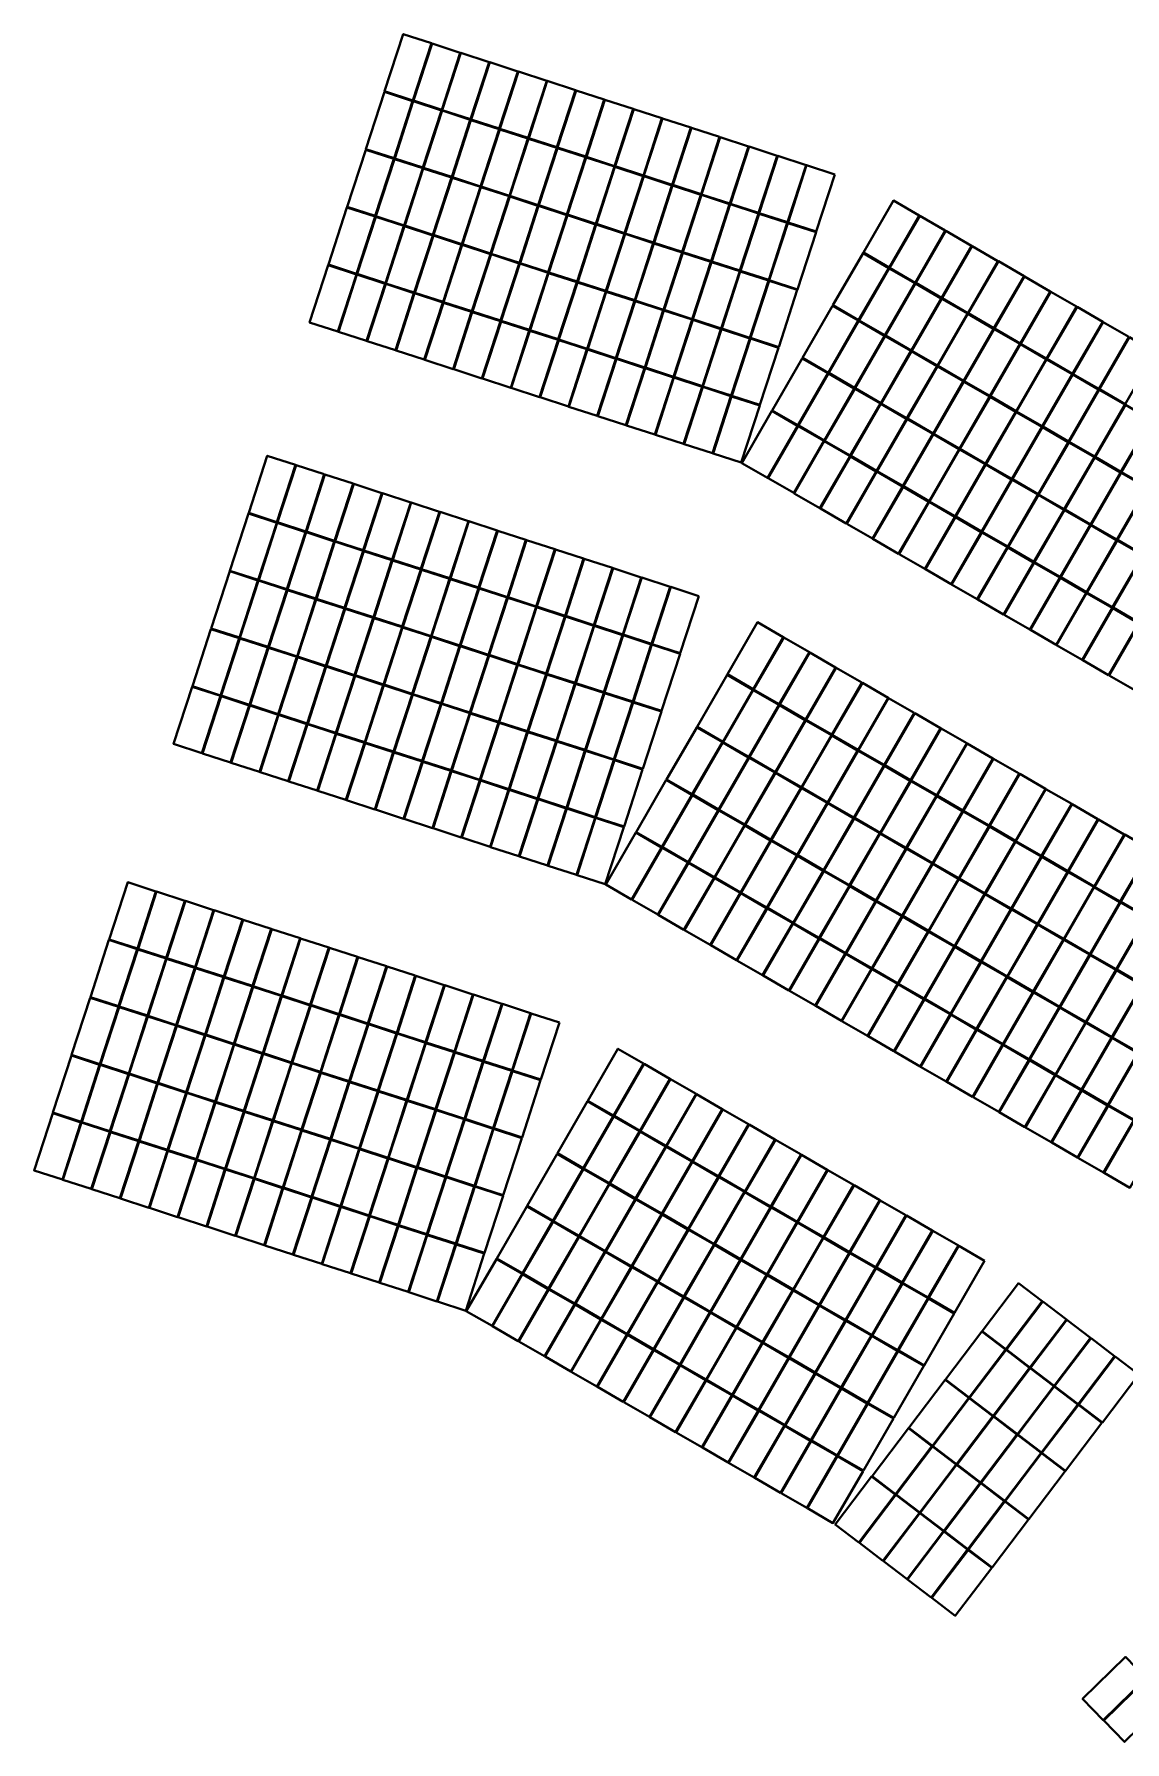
# Model space of a CAD drawing. Header units: millimetres. Extents: x 401 to 240919, y 345 to 287233.
# Drawn here: x 142280 to 184002, y 21149 to 86447 of the extents above; entities that cross this region are included whole.
import ezdxf

# ---------------------------------------------------------------- set-up
doc = ezdxf.new("R2010")
doc.units = ezdxf.units.MM
doc.layers.add('SOL-PV MODULES', color=5, linetype='Continuous', lineweight=40)

msp = doc.modelspace()

# ---------------------------------------------------------------- linework, layer by layer
at = {"layer": 'SOL-PV MODULES'}
for points in [[(157476, 86097), (156398, 86447), (155688, 84262), (156766, 83912)], [(158579, 85739), (157500, 86089), (156790, 83904), (157869, 83553)], [(159681, 85380), (158603, 85731), (157893, 83546), (158971, 83195)], [(160783, 85022), (159705, 85373), (158995, 83188), (160073, 82837)], [(161886, 84664), (160807, 85015), (160097, 82829), (161176, 82479)], [(156759, 83888), (155680, 84238), (154970, 82053), (156049, 81703)], [(162988, 84306), (161909, 84656), (161199, 82471), (162278, 82121)], [(164090, 83948), (163012, 84298), (162302, 82113), (163380, 81763)], [(157861, 83530), (156783, 83880), (156073, 81695), (157151, 81345)], [(165192, 83590), (164114, 83940), (163404, 81755), (164482, 81405)], [(166295, 83231), (165216, 83582), (164506, 81397), (165585, 81046)], [(158963, 83171), (157885, 83522), (157175, 81337), (158253, 80986)], [(160066, 82813), (158987, 83164), (158277, 80979), (159356, 80628)], [(167397, 82873), (166318, 83224), (165608, 81039), (166687, 80688)], [(161168, 82455), (160089, 82806), (159379, 80621), (160458, 80270)], [(162270, 82097), (161192, 82447), (160482, 80262), (161560, 79912)], [(168499, 82515), (167421, 82866), (166711, 80680), (167789, 80330)], [(169601, 82157), (168523, 82507), (167813, 80322), (168891, 79972)], [(156041, 81679), (154963, 82029), (154253, 79844), (155331, 79494)], [(157143, 81321), (156065, 81671), (155355, 79486), (156433, 79136)], [(163372, 81739), (162294, 82089), (161584, 79904), (162662, 79554)], [(164475, 81381), (163396, 81731), (162686, 79546), (163765, 79196)], [(170704, 81799), (169625, 82149), (168915, 79964), (169994, 79614)], [(171806, 81441), (170728, 81791), (170018, 79606), (171096, 79256)], [(158246, 80963), (157167, 81313), (156457, 79128), (157536, 78778)], [(165577, 81023), (164498, 81373), (163788, 79188), (164867, 78837)], [(166679, 80664), (165601, 81015), (164891, 78830), (165969, 78479)], [(172908, 81083), (171830, 81433), (171120, 79248), (172198, 78897)], [(159348, 80604), (158269, 80955), (157559, 78770), (158638, 78419)], [(160450, 80246), (159372, 80597), (158662, 78412), (159740, 78061)], [(167781, 80306), (166703, 80657), (165993, 78472), (167072, 78121)], [(155323, 79470), (154245, 79820), (153535, 77635), (154613, 77285)], [(161552, 79888), (160474, 80239), (159764, 78053), (160842, 77703)], [(162655, 79530), (161576, 79880), (160866, 77695), (161945, 77345)], [(168884, 79948), (167805, 80299), (167095, 78113), (168174, 77763)], [(169986, 79590), (168908, 79940), (168198, 77755), (169276, 77405)], [(176131, 79513), (175149, 80081), (173999, 78092), (174981, 77524)], [(156426, 79112), (155347, 79462), (154637, 77277), (155716, 76927)], [(157528, 78754), (156449, 79104), (155739, 76919), (156818, 76569)], [(163757, 79172), (162678, 79522), (161968, 77337), (163047, 76987)], [(164859, 78814), (163781, 79164), (163071, 76979), (164149, 76629)], [(171088, 79232), (170010, 79582), (169300, 77397), (170378, 77047)], [(172191, 78874), (171112, 79224), (170402, 77039), (171481, 76689)], [(177134, 78933), (176153, 79501), (175003, 77512), (175984, 76944)], [(158630, 78396), (157552, 78746), (156842, 76561), (157920, 76210)], [(159732, 78037), (158654, 78388), (157944, 76203), (159022, 75852)], [(165962, 78456), (164883, 78806), (164173, 76621), (165252, 76270)], [(167064, 78097), (165985, 78448), (165275, 76263), (166354, 75912)], [(178138, 78353), (177156, 78921), (176006, 76932), (176988, 76364)], [(160835, 77679), (159756, 78030), (159046, 75845), (160125, 75494)], [(168166, 77739), (167088, 78090), (166378, 75905), (167456, 75554)], [(169268, 77381), (168190, 77732), (167480, 75546), (168558, 75196)], [(174969, 77503), (173987, 78070), (172837, 76081), (173818, 75514)], [(179141, 77773), (178159, 78341), (177009, 76352), (177991, 75784)], [(180145, 77193), (179163, 77761), (178013, 75772), (178994, 75204)], [(154606, 77261), (153527, 77612), (152817, 75426), (153896, 75076)], [(155708, 76903), (154629, 77253), (153919, 75068), (154998, 74718)], [(161937, 77321), (160858, 77672), (160148, 75486), (161227, 75136)], [(163039, 76963), (161961, 77313), (161251, 75128), (162329, 74778)], [(170371, 77023), (169292, 77373), (168582, 75188), (169661, 74838)], [(175972, 76923), (174990, 77490), (173840, 75501), (174822, 74934)], [(181148, 76613), (180166, 77180), (179016, 75191), (179998, 74624)], [(156810, 76545), (155732, 76895), (155022, 74710), (156100, 74360)], [(157912, 76187), (156834, 76537), (156124, 74352), (157202, 74002)], [(164142, 76605), (163063, 76955), (162353, 74770), (163432, 74420)], [(165244, 76247), (164165, 76597), (163455, 74412), (164534, 74062)], [(171473, 76665), (170394, 77015), (169684, 74830), (170763, 74480)], [(176975, 76343), (175994, 76910), (174843, 74921), (175825, 74353)], [(182151, 76033), (181170, 76600), (180019, 74611), (181001, 74044)], [(159015, 75829), (157936, 76179), (157226, 73994), (158305, 73643)], [(160117, 75470), (159038, 75821), (158329, 73636), (159407, 73285)], [(166346, 75889), (165268, 76239), (164558, 74054), (165636, 73703)], [(167448, 75530), (166370, 75881), (165660, 73696), (166738, 73345)], [(173806, 75492), (172824, 76060), (171674, 74071), (172656, 73503)], [(177979, 75762), (176997, 76330), (175847, 74341), (176829, 73773)], [(178982, 75182), (178000, 75750), (176850, 73761), (177832, 73193)], [(183155, 75452), (182173, 76020), (181023, 74031), (182005, 73463)], [(161219, 75112), (160141, 75463), (159431, 73278), (160509, 72927)], [(162322, 74754), (161243, 75105), (160533, 72919), (161612, 72569)], [(168551, 75172), (167472, 75523), (166762, 73338), (167841, 72987)], [(169653, 74814), (168574, 75164), (167864, 72979), (168943, 72629)], [(174809, 74912), (173828, 75480), (172678, 73491), (173659, 72923)], [(179985, 74602), (179004, 75170), (177854, 73181), (178835, 72613)], [(184158, 74872), (183176, 75440), (182026, 73451), (183008, 72883)], [(163424, 74396), (162345, 74746), (161635, 72561), (162714, 72211)], [(170755, 74456), (169677, 74806), (168967, 72621), (170045, 72271)], [(175813, 74332), (174831, 74899), (173681, 72910), (174663, 72343)], [(180989, 74022), (180007, 74590), (178857, 72601), (179839, 72033)], [(185161, 74292), (184180, 74860), (183030, 72871), (184011, 72303)], [(164526, 74038), (163448, 74388), (162738, 72203), (163816, 71853)], [(165628, 73680), (164550, 74030), (163840, 71845), (164918, 71495)], [(172643, 73481), (171662, 74049), (170512, 72060), (171493, 71492)], [(176816, 73752), (175834, 74319), (174684, 72330), (175666, 71763)], [(181992, 73442), (181010, 74009), (179860, 72020), (180842, 71453)], [(166731, 73321), (165652, 73672), (164942, 71487), (166021, 71136)], [(167833, 72963), (166754, 73314), (166044, 71129), (167123, 70778)], [(173647, 72901), (172665, 73469), (171515, 71480), (172497, 70912)], [(177819, 73172), (176838, 73739), (175688, 71750), (176669, 71183)], [(178823, 72591), (177841, 73159), (176691, 71170), (177673, 70602)], [(182995, 72862), (182014, 73429), (180864, 71440), (181845, 70873)], [(168935, 72605), (167857, 72956), (167147, 70771), (168225, 70420)], [(170037, 72247), (168959, 72597), (168249, 70412), (169327, 70062)], [(174650, 72321), (173668, 72889), (172518, 70900), (173500, 70332)], [(179826, 72011), (178844, 72579), (177694, 70590), (178676, 70022)], [(183999, 72282), (183017, 72849), (181867, 70860), (182849, 70293)], [(171481, 71471), (170499, 72038), (169349, 70049), (170331, 69482)], [(175653, 71741), (174672, 72309), (173522, 70320), (174503, 69752)], [(180829, 71431), (179848, 71999), (178698, 70010), (179679, 69442)], [(185002, 71701), (184020, 72269), (182870, 70280), (183852, 69712)], [(172484, 70891), (171503, 71458), (170352, 69469), (171334, 68902)], [(176657, 71161), (175675, 71729), (174525, 69740), (175507, 69172)], [(181833, 70851), (180851, 71419), (179701, 69430), (180683, 68862)], [(186005, 71121), (185024, 71689), (183874, 69700), (184855, 69132)], [(173488, 70311), (172506, 70878), (171356, 68889), (172338, 68322)], [(177660, 70581), (176678, 71148), (175528, 69159), (176510, 68592)], [(178664, 70001), (177682, 70568), (176532, 68579), (177514, 68012)], [(182836, 70271), (181854, 70839), (180704, 68850), (181686, 68282)], [(152276, 69975), (151197, 70326), (150487, 68141), (151566, 67790)], [(153378, 69617), (152299, 69968), (151589, 67782), (152668, 67432)], [(174491, 69730), (173509, 70298), (172359, 68309), (173341, 67741)], [(179667, 69421), (178685, 69988), (177535, 67999), (178517, 67432)], [(183840, 69691), (182858, 70258), (181708, 68269), (182689, 67702)], [(154480, 69259), (153402, 69609), (152692, 67424), (153770, 67074)], [(155582, 68901), (154504, 69251), (153794, 67066), (154872, 66716)], [(175494, 69150), (174513, 69718), (173363, 67729), (174344, 67161)], [(180670, 68840), (179689, 69408), (178539, 67419), (179520, 66851)], [(184843, 69111), (183861, 69678), (182711, 67689), (183693, 67122)], [(156685, 68543), (155606, 68893), (154896, 66708), (155975, 66358)], [(176498, 68570), (175516, 69138), (174366, 67149), (175348, 66581)], [(181674, 68260), (180692, 68828), (179542, 66839), (180524, 66271)], [(185846, 68530), (184865, 69098), (183714, 67109), (184696, 66541)], [(151558, 67766), (150479, 68117), (149769, 65932), (150848, 65581)], [(157787, 68185), (156708, 68535), (155998, 66350), (157077, 65999)], [(158889, 67826), (157811, 68177), (157101, 65992), (158179, 65641)], [(177501, 67990), (176519, 68558), (175369, 66569), (176351, 66001)], [(178504, 67410), (177523, 67977), (176373, 65988), (177354, 65421)], [(182677, 67680), (181695, 68248), (180545, 66259), (181527, 65691)], [(152660, 67408), (151582, 67759), (150872, 65574), (151950, 65223)], [(153762, 67050), (152684, 67401), (151974, 65215), (153052, 64865)], [(159992, 67468), (158913, 67819), (158203, 65634), (159282, 65283)], [(161094, 67110), (160015, 67461), (159305, 65275), (160384, 64925)], [(179508, 66830), (178526, 67397), (177376, 65408), (178358, 64841)], [(183680, 67100), (182699, 67668), (181549, 65679), (182530, 65111)], [(154865, 66692), (153786, 67042), (153076, 64857), (154155, 64507)], [(155967, 66334), (154888, 66684), (154178, 64499), (155257, 64149)], [(162196, 66752), (161118, 67102), (160408, 64917), (161486, 64567)], [(163298, 66394), (162220, 66744), (161510, 64559), (162588, 64209)], [(180511, 66250), (179529, 66817), (178379, 64828), (179361, 64261)], [(184684, 66520), (183702, 67087), (182552, 65098), (183534, 64531)], [(157069, 65976), (155991, 66326), (155281, 64141), (156359, 63791)], [(158172, 65617), (157093, 65968), (156383, 63783), (157462, 63432)], [(164401, 66036), (163322, 66386), (162612, 64201), (163691, 63851)], [(165503, 65677), (164424, 66028), (163714, 63843), (164793, 63492)], [(181514, 65669), (180533, 66237), (179383, 64248), (180364, 63680)], [(185687, 65940), (184705, 66507), (183555, 64518), (184537, 63951)], [(150840, 65558), (149762, 65908), (149052, 63723), (150130, 63372)], [(151942, 65199), (150864, 65550), (150154, 63365), (151232, 63014)], [(159274, 65259), (158195, 65610), (157485, 63425), (158564, 63074)], [(166605, 65319), (165527, 65670), (164817, 63485), (165895, 63134)], [(167707, 64961), (166629, 65312), (165919, 63126), (166997, 62776)], [(182518, 65089), (181536, 65657), (180386, 63668), (181368, 63100)], [(153045, 64841), (151966, 65192), (151256, 63007), (152335, 62656)], [(154147, 64483), (153068, 64833), (152359, 62648), (153437, 62298)], [(160376, 64901), (159298, 65252), (158588, 63067), (159666, 62716)], [(161478, 64543), (160400, 64893), (159690, 62708), (160768, 62358)], [(183521, 64509), (182539, 65077), (181389, 63088), (182371, 62520)], [(155249, 64125), (154171, 64475), (153461, 62290), (154539, 61940)], [(156352, 63767), (155273, 64117), (154563, 61932), (155642, 61582)], [(162581, 64185), (161502, 64535), (160792, 62350), (161871, 62000)], [(163683, 63827), (162604, 64177), (161894, 61992), (162973, 61642)], [(184525, 63929), (183543, 64497), (182393, 62508), (183374, 61940)], [(150122, 63349), (149044, 63699), (148334, 61514), (149412, 61164)], [(151225, 62990), (150146, 63341), (149436, 61156), (150515, 60805)], [(157454, 63409), (156375, 63759), (155665, 61574), (156744, 61224)], [(158556, 63050), (157478, 63401), (156768, 61216), (157846, 60865)], [(164785, 63469), (163707, 63819), (162997, 61634), (164075, 61283)], [(165887, 63110), (164809, 63461), (164099, 61276), (165177, 60925)], [(170930, 63392), (169948, 63960), (168798, 61971), (169780, 61403)], [(171934, 62812), (170952, 63380), (169802, 61391), (170784, 60823)], [(185528, 63349), (184546, 63917), (183396, 61928), (184378, 61360)], [(152327, 62632), (151249, 62983), (150539, 60798), (151617, 60447)], [(159658, 62692), (158580, 63043), (157870, 60858), (158948, 60507)], [(166990, 62752), (165911, 63103), (165201, 60918), (166280, 60567)], [(172937, 62232), (171955, 62799), (170805, 60810), (171787, 60243)], [(153429, 62274), (152351, 62625), (151641, 60440), (152719, 60089)], [(154532, 61916), (153453, 62266), (152743, 60081), (153822, 59731)], [(160761, 62334), (159682, 62685), (158972, 60499), (160051, 60149)], [(161863, 61976), (160784, 62326), (160074, 60141), (161153, 59791)], [(173940, 61652), (172959, 62219), (171809, 60230), (172790, 59663)], [(149405, 61140), (148326, 61490), (147616, 59305), (148695, 58955)], [(155634, 61558), (154555, 61908), (153845, 59723), (154924, 59373)], [(156736, 61200), (155658, 61550), (154948, 59365), (156026, 59015)], [(162965, 61618), (161887, 61968), (161177, 59783), (162255, 59433)], [(164067, 61260), (162989, 61610), (162279, 59425), (163357, 59075)], [(169768, 61381), (168786, 61949), (167636, 59960), (168618, 59392)], [(174944, 61072), (173962, 61639), (172812, 59650), (173794, 59082)], [(150507, 60782), (149429, 61132), (148719, 58947), (149797, 58596)], [(151609, 60423), (150531, 60774), (149821, 58589), (150899, 58238)], [(157838, 60842), (156760, 61192), (156050, 59007), (157128, 58656)], [(158941, 60483), (157862, 60834), (157152, 58649), (158231, 58298)], [(165170, 60902), (164091, 61252), (163381, 59067), (164460, 58716)], [(166272, 60543), (165194, 60894), (164484, 58709), (165562, 58358)], [(170771, 60801), (169789, 61369), (168639, 59380), (169621, 58812)], [(171774, 60221), (170793, 60789), (169643, 58800), (170624, 58232)], [(175947, 60491), (174965, 61059), (173815, 59070), (174797, 58502)], [(152712, 60065), (151633, 60416), (150923, 58231), (152002, 57880)], [(160043, 60125), (158964, 60476), (158254, 58291), (159333, 57940)], [(161145, 59767), (160067, 60118), (159357, 57932), (160435, 57582)], [(172778, 59641), (171796, 60209), (170646, 58220), (171628, 57652)], [(176950, 59911), (175969, 60479), (174819, 58490), (175800, 57922)], [(153814, 59707), (152735, 60058), (152025, 57872), (153104, 57522)], [(154916, 59349), (153838, 59699), (153128, 57514), (154206, 57164)], [(162247, 59409), (161169, 59759), (160459, 57574), (161537, 57224)], [(168605, 59371), (167623, 59938), (166473, 57949), (167455, 57382)], [(173781, 59061), (172799, 59628), (171649, 57639), (172631, 57072)], [(177954, 59331), (176972, 59899), (175822, 57910), (176804, 57342)], [(156018, 58991), (154940, 59341), (154230, 57156), (155308, 56806)], [(157121, 58633), (156042, 58983), (155332, 56798), (156411, 56448)], [(163350, 59051), (162271, 59401), (161561, 57216), (162640, 56866)], [(164452, 58693), (163374, 59043), (162664, 56858), (163742, 56508)], [(169608, 58791), (168627, 59358), (167477, 57369), (168458, 56802)], [(170612, 58210), (169630, 58778), (168480, 56789), (169462, 56221)], [(174784, 58481), (173803, 59048), (172653, 57059), (173634, 56492)], [(178957, 58751), (177975, 59319), (176825, 57330), (177807, 56762)], [(158223, 58275), (157144, 58625), (156434, 56440), (157513, 56089)], [(159325, 57916), (158247, 58267), (157537, 56082), (158615, 55731)], [(165554, 58335), (164476, 58685), (163766, 56500), (164844, 56149)], [(171615, 57630), (170633, 58198), (169483, 56209), (170465, 55641)], [(175788, 57901), (174806, 58468), (173656, 56479), (174638, 55912)], [(179960, 58171), (178979, 58738), (177829, 56749), (178810, 56182)], [(180964, 57591), (179982, 58158), (178832, 56169), (179814, 55602)], [(160427, 57558), (159349, 57909), (158639, 55724), (159718, 55373)], [(161530, 57200), (160451, 57551), (159741, 55365), (160820, 55015)], [(167443, 57360), (166461, 57928), (165311, 55939), (166293, 55371)], [(172619, 57050), (171637, 57618), (170487, 55629), (171468, 55061)], [(176791, 57320), (175809, 57888), (174659, 55899), (175641, 55331)], [(181967, 57011), (180985, 57578), (179835, 55589), (180817, 55022)], [(162632, 56842), (161554, 57192), (160844, 55007), (161922, 54657)], [(163734, 56484), (162656, 56834), (161946, 54649), (163024, 54299)], [(168446, 56780), (167464, 57348), (166314, 55359), (167296, 54791)], [(173622, 56470), (172640, 57038), (171490, 55049), (172472, 54481)], [(177795, 56740), (176813, 57308), (175663, 55319), (176644, 54751)], [(182970, 56430), (181989, 56998), (180839, 55009), (181820, 54441)], [(164837, 56126), (163758, 56476), (163048, 54291), (164127, 53941)], [(169449, 56200), (168468, 56767), (167318, 54778), (168299, 54211)], [(170453, 55620), (169471, 56187), (168321, 54198), (169303, 53631)], [(174625, 55890), (173644, 56458), (172493, 54469), (173475, 53901)], [(178798, 56160), (177816, 56728), (176666, 54739), (177648, 54171)], [(183974, 55850), (182992, 56418), (181842, 54429), (182824, 53861)], [(166280, 55349), (165298, 55917), (164148, 53928), (165130, 53360)], [(171456, 55040), (170474, 55607), (169324, 53618), (170306, 53051)], [(175629, 55310), (174647, 55877), (173497, 53888), (174479, 53321)], [(179801, 55580), (178820, 56148), (177669, 54159), (178651, 53591)], [(180805, 55000), (179823, 55568), (178673, 53579), (179655, 53011)], [(184977, 55270), (183995, 55838), (182845, 53849), (183827, 53281)], [(167283, 54769), (166302, 55337), (165152, 53348), (166133, 52780)], [(172459, 54459), (171478, 55027), (170328, 53038), (171309, 52470)], [(176632, 54730), (175650, 55297), (174500, 53308), (175482, 52741)], [(181808, 54420), (180826, 54987), (179676, 52998), (180658, 52431)], [(185981, 54690), (184999, 55258), (183849, 53269), (184831, 52701)], [(168287, 54189), (167305, 54757), (166155, 52768), (167137, 52200)], [(173463, 53879), (172481, 54447), (171331, 52458), (172313, 51890)], [(177635, 54150), (176654, 54717), (175504, 52728), (176485, 52160)], [(182811, 53840), (181830, 54407), (180680, 52418), (181661, 51851)], [(146939, 53669), (145861, 54019), (145151, 51834), (146229, 51484)], [(148042, 53311), (146963, 53661), (146253, 51476), (147332, 51126)], [(169290, 53609), (168308, 54177), (167158, 52188), (168140, 51620)], [(170293, 53029), (169312, 53596), (168162, 51607), (169143, 51040)], [(174466, 53299), (173484, 53867), (172334, 51878), (173316, 51310)], [(178639, 53569), (177657, 54137), (176507, 52148), (177489, 51580)], [(179642, 52989), (178660, 53557), (177510, 51568), (178492, 51000)], [(183815, 53259), (182833, 53827), (181683, 51838), (182665, 51270)], [(149144, 52953), (148065, 53303), (147355, 51118), (148434, 50768)], [(150246, 52595), (149168, 52945), (148458, 50760), (149536, 50409)], [(171297, 52449), (170315, 53016), (169165, 51027), (170147, 50460)], [(175469, 52719), (174488, 53287), (173338, 51298), (174319, 50730)], [(180645, 52409), (179664, 52977), (178514, 50988), (179495, 50420)], [(184818, 52679), (183836, 53247), (182686, 51258), (183668, 50690)], [(151348, 52236), (150270, 52587), (149560, 50402), (150638, 50051)], [(172300, 51869), (171318, 52436), (170168, 50447), (171150, 49880)], [(176473, 52139), (175491, 52706), (174341, 50717), (175323, 50150)], [(181649, 51829), (180667, 52397), (179517, 50408), (180499, 49840)], [(185821, 52099), (184840, 52667), (183690, 50678), (184671, 50110)], [(146222, 51460), (145143, 51811), (144433, 49625), (145512, 49275)], [(152451, 51878), (151372, 52229), (150662, 50044), (151741, 49693)], [(153553, 51520), (152474, 51870), (151765, 49685), (152843, 49335)], [(173303, 51288), (172322, 51856), (171172, 49867), (172153, 49299)], [(177476, 51559), (176494, 52126), (175344, 50137), (176326, 49570)], [(182652, 51249), (181670, 51816), (180520, 49827), (181502, 49260)], [(147324, 51102), (146245, 51452), (145535, 49267), (146614, 48917)], [(148426, 50744), (147348, 51094), (146638, 48909), (147716, 48559)], [(154655, 51162), (153577, 51512), (152867, 49327), (153945, 48977)], [(155758, 50804), (154679, 51154), (153969, 48969), (155048, 48619)], [(174307, 50708), (173325, 51276), (172175, 49287), (173157, 48719)], [(178479, 50979), (177498, 51546), (176348, 49557), (177329, 48990)], [(179483, 50398), (178501, 50966), (177351, 48977), (178333, 48409)], [(183655, 50669), (182674, 51236), (181524, 49247), (182505, 48680)], [(149528, 50386), (148450, 50736), (147740, 48551), (148818, 48201)], [(150631, 50027), (149552, 50378), (148842, 48193), (149921, 47842)], [(156860, 50446), (155781, 50796), (155071, 48611), (156150, 48261)], [(157962, 50087), (156884, 50438), (156174, 48253), (157252, 47902)], [(175310, 50128), (174328, 50696), (173178, 48707), (174160, 48139)], [(180486, 49818), (179504, 50386), (178354, 48397), (179336, 47829)], [(184659, 50089), (183677, 50656), (182527, 48667), (183509, 48100)], [(151733, 49669), (150655, 50020), (149945, 47835), (151023, 47484)], [(152835, 49311), (151757, 49662), (151047, 47477), (152125, 47126)], [(159064, 49729), (157986, 50080), (157276, 47895), (158354, 47544)], [(160167, 49371), (159088, 49722), (158378, 47536), (159457, 47186)], [(176314, 49548), (175332, 50116), (174182, 48127), (175164, 47559)], [(181490, 49238), (180508, 49806), (179358, 47817), (180340, 47249)], [(185662, 49508), (184680, 50076), (183530, 48087), (184512, 47519)], [(145504, 49251), (144425, 49602), (143715, 47417), (144794, 47066)], [(146606, 48893), (145528, 49243), (144818, 47058), (145896, 46708)], [(153938, 48953), (152859, 49303), (152149, 47118), (153228, 46768)], [(161269, 49013), (160190, 49363), (159480, 47178), (160559, 46828)], [(162371, 48655), (161293, 49005), (160583, 46820), (161661, 46470)], [(177317, 48968), (176335, 49536), (175185, 47547), (176167, 46979)], [(182493, 48658), (181511, 49226), (180361, 47237), (181343, 46669)], [(147708, 48535), (146630, 48885), (145920, 46700), (146998, 46350)], [(148811, 48177), (147732, 48527), (147022, 46342), (148101, 45992)], [(155040, 48595), (153961, 48945), (153251, 46760), (154330, 46410)], [(156142, 48237), (155064, 48587), (154354, 46402), (155432, 46052)], [(178320, 48388), (177339, 48955), (176189, 46966), (177170, 46399)], [(179324, 47808), (178342, 48375), (177192, 46386), (178174, 45819)], [(183496, 48078), (182515, 48646), (181365, 46657), (182346, 46089)], [(149913, 47819), (148835, 48169), (148125, 45984), (149203, 45634)], [(151015, 47460), (149937, 47811), (149227, 45626), (150305, 45275)], [(157244, 47879), (156166, 48229), (155456, 46044), (156534, 45693)], [(158347, 47520), (157268, 47871), (156558, 45686), (157637, 45335)], [(180327, 47228), (179345, 47795), (178195, 45806), (179177, 45239)], [(184500, 47498), (183518, 48065), (182368, 46076), (183350, 45509)], [(144786, 47042), (143708, 47393), (142998, 45208), (144076, 44857)], [(145888, 46684), (144810, 47035), (144100, 44849), (145179, 44499)], [(152118, 47102), (151039, 47453), (150329, 45268), (151408, 44917)], [(153220, 46744), (152141, 47095), (151431, 44909), (152510, 44559)], [(159449, 47162), (158370, 47513), (157660, 45328), (158739, 44977)], [(160551, 46804), (159473, 47155), (158763, 44969), (159841, 44619)], [(165594, 47086), (164612, 47653), (163462, 45664), (164444, 45097)], [(166597, 46506), (165616, 47073), (164466, 45084), (165447, 44517)], [(181330, 46647), (180349, 47215), (179199, 45226), (180180, 44658)], [(185503, 46918), (184521, 47485), (183371, 45496), (184353, 44929)], [(146991, 46326), (145912, 46676), (145202, 44491), (146281, 44141)], [(154322, 46386), (153244, 46736), (152534, 44551), (153612, 44201)], [(155424, 46028), (154346, 46378), (153636, 44193), (154714, 43843)], [(161653, 46446), (160575, 46796), (159865, 44611), (160943, 44261)], [(167601, 45925), (166619, 46493), (165469, 44504), (166451, 43936)], [(182334, 46067), (181352, 46635), (180202, 44646), (181184, 44078)], [(148093, 45968), (147015, 46318), (146305, 44133), (147383, 43783)], [(149195, 45610), (148117, 45960), (147407, 43775), (148485, 43425)], [(156527, 45670), (155448, 46020), (154738, 43835), (155817, 43485)], [(168604, 45345), (167622, 45913), (166472, 43924), (167454, 43356)], [(183337, 45487), (182355, 46055), (181205, 44066), (182187, 43498)], [(144069, 44833), (142990, 45184), (142280, 42999), (143359, 42648)], [(150298, 45252), (149219, 45602), (148509, 43417), (149588, 43066)], [(151400, 44893), (150321, 45244), (149611, 43059), (150690, 42708)], [(157629, 45312), (156550, 45662), (155840, 43477), (156919, 43126)], [(158731, 44953), (157653, 45304), (156943, 43119), (158021, 42768)], [(164431, 45075), (163450, 45643), (162300, 43654), (163281, 43086)], [(165435, 44495), (164453, 45063), (163303, 43074), (164285, 42506)], [(169607, 44765), (168626, 45333), (167476, 43344), (168457, 42776)], [(184340, 44907), (183359, 45475), (182209, 43486), (183190, 42918)], [(145171, 44475), (144092, 44826), (143382, 42641), (144461, 42290)], [(146273, 44117), (145195, 44468), (144485, 42282), (145563, 41932)], [(152502, 44535), (151424, 44886), (150714, 42701), (151792, 42350)], [(153604, 44177), (152526, 44528), (151816, 42342), (152894, 41992)], [(159833, 44595), (158755, 44946), (158045, 42761), (159124, 42410)], [(160936, 44237), (159857, 44588), (159147, 42402), (160226, 42052)], [(166438, 43915), (165456, 44482), (164306, 42493), (165288, 41926)], [(170611, 44185), (169629, 44753), (168479, 42764), (169461, 42196)], [(185344, 44327), (184362, 44894), (183212, 42905), (184194, 42338)], [(147375, 43759), (146297, 44109), (145587, 41924), (146665, 41574)], [(148478, 43401), (147399, 43751), (146689, 41566), (147768, 41216)], [(154707, 43819), (153628, 44169), (152918, 41984), (153997, 41634)], [(155809, 43461), (154730, 43811), (154020, 41626), (155099, 41276)], [(167441, 43335), (166460, 43902), (165310, 41913), (166291, 41346)], [(171614, 43605), (170632, 44173), (169482, 42184), (170464, 41616)], [(149580, 43043), (148501, 43393), (147791, 41208), (148870, 40858)], [(156911, 43103), (155833, 43453), (155123, 41268), (156201, 40918)], [(163269, 43064), (162287, 43632), (161137, 41643), (162119, 41075)], [(168445, 42755), (167463, 43322), (166313, 41333), (167295, 40766)], [(172617, 43025), (171636, 43592), (170486, 41603), (171467, 41036)], [(150682, 42685), (149604, 43035), (148894, 40850), (149972, 40499)], [(151784, 42326), (150706, 42677), (149996, 40492), (151074, 40141)], [(158014, 42745), (156935, 43095), (156225, 40910), (157304, 40559)], [(159116, 42386), (158037, 42737), (157327, 40552), (158406, 40201)], [(164272, 42484), (163291, 43052), (162140, 41063), (163122, 40495)], [(165276, 41904), (164294, 42472), (163144, 40483), (164126, 39915)], [(169448, 42174), (168466, 42742), (167316, 40753), (168298, 40185)], [(173621, 42445), (172639, 43012), (171489, 41023), (172471, 40456)], [(152887, 41968), (151808, 42319), (151098, 40134), (152177, 39783)], [(153989, 41610), (152910, 41961), (152200, 39775), (153279, 39425)], [(160218, 42028), (159140, 42379), (158430, 40194), (159508, 39843)], [(166279, 41324), (165297, 41892), (164147, 39903), (165129, 39335)], [(170452, 41594), (169470, 42162), (168320, 40173), (169302, 39605)], [(174624, 41865), (173642, 42432), (172492, 40443), (173474, 39876)], [(175628, 41284), (174646, 41852), (173496, 39863), (174477, 39295)], [(155091, 41252), (154013, 41602), (153303, 39417), (154381, 39067)], [(156194, 40894), (155115, 41244), (154405, 39059), (155484, 38709)], [(162106, 41054), (161125, 41621), (159975, 39632), (160956, 39065)], [(167282, 40744), (166301, 41312), (165151, 39322), (166132, 38755)], [(171455, 41014), (170473, 41582), (169323, 39593), (170305, 39025)], [(176631, 40704), (175649, 41272), (174499, 39283), (175481, 38715)], [(157296, 40536), (156217, 40886), (155507, 38701), (156586, 38351)], [(158398, 40177), (157320, 40528), (156610, 38343), (157688, 37992)], [(163110, 40474), (162128, 41041), (160978, 39052), (161960, 38485)], [(168286, 40164), (167304, 40731), (166154, 38742), (167136, 38175)], [(172458, 40434), (171477, 41002), (170327, 39013), (171308, 38445)], [(177634, 40124), (176653, 40692), (175502, 38703), (176484, 38135)], [(159500, 39819), (158422, 40170), (157712, 37985), (158790, 37634)], [(164113, 39893), (163131, 40461), (161981, 38472), (162963, 37904)], [(165116, 39313), (164135, 39881), (162985, 37892), (163966, 37324)], [(169289, 39584), (168307, 40151), (167157, 38162), (168139, 37595)], [(173462, 39854), (172480, 40421), (171330, 38432), (172312, 37865)], [(174465, 39274), (173483, 39841), (172333, 37852), (173315, 37285)], [(178638, 39544), (177656, 40112), (176506, 38123), (177488, 37555)], [(160944, 39043), (159962, 39611), (158812, 37622), (159794, 37054)], [(166120, 38733), (165138, 39301), (163988, 37312), (164970, 36744)], [(170292, 39003), (169311, 39571), (168161, 37582), (169142, 37014)], [(175468, 38694), (174487, 39261), (173337, 37272), (174318, 36705)], [(161947, 38463), (160965, 39031), (159815, 37042), (160797, 36474)], [(167123, 38153), (166141, 38721), (164991, 36732), (165973, 36164)], [(171296, 38423), (170314, 38991), (169164, 37002), (170146, 36434)], [(176472, 38113), (175490, 38681), (174340, 36692), (175322, 36124)], [(180842, 37999), (179939, 38685), (178548, 36857), (179451, 36170)], [(162950, 37883), (161969, 38450), (160819, 36461), (161800, 35894)], [(168126, 37573), (167145, 38141), (165995, 36152), (166976, 35584)], [(172299, 37843), (171317, 38411), (170167, 36422), (171149, 35854)], [(177475, 37533), (176493, 38101), (175343, 36112), (176325, 35544)], [(181764, 37297), (180862, 37984), (179471, 36155), (180373, 35468)], [(163954, 37303), (162972, 37870), (161822, 35881), (162804, 35314)], [(164957, 36723), (163975, 37290), (162825, 35301), (163807, 34734)], [(169130, 36993), (168148, 37560), (166998, 35571), (167980, 35004)], [(173302, 37263), (172321, 37831), (171171, 35842), (172152, 35274)], [(174306, 36683), (173324, 37251), (172174, 35262), (173156, 34694)], [(182687, 36595), (181784, 37282), (180393, 35453), (181296, 34767)], [(165961, 36142), (164979, 36710), (163829, 34721), (164811, 34153)], [(170133, 36413), (169151, 36980), (168001, 34991), (168983, 34424)], [(175309, 36103), (174327, 36670), (173177, 34681), (174159, 34114)], [(179436, 36150), (178533, 36837), (177142, 35008), (178045, 34322)], [(183609, 35894), (182707, 36580), (181316, 34752), (182218, 34065)], [(166964, 35562), (165982, 36130), (164832, 34141), (165814, 33573)], [(171137, 35833), (170155, 36400), (169005, 34411), (169986, 33844)], [(176312, 35523), (175331, 36090), (174181, 34101), (175162, 33534)], [(180358, 35449), (179456, 36135), (178065, 34306), (178967, 33620)], [(167967, 34982), (166986, 35550), (165836, 33561), (166817, 32993)], [(172140, 35252), (171158, 35820), (170008, 33831), (170990, 33263)], [(181281, 34747), (180378, 35433), (178987, 33605), (179890, 32918)], [(184532, 35192), (183629, 35879), (182238, 34050), (183141, 33363)], [(168971, 34402), (167989, 34970), (166839, 32981), (167821, 32413)], [(173143, 34672), (172162, 35240), (171011, 33251), (171993, 32683)], [(174147, 34092), (173165, 34660), (172015, 32671), (172997, 32103)], [(178030, 34302), (177127, 34988), (175736, 33159), (176639, 32473)], [(182203, 34045), (181300, 34732), (179910, 32903), (180812, 32217)], [(169974, 33822), (168992, 34390), (167842, 32400), (168824, 31833)], [(175150, 33512), (174168, 34080), (173018, 32091), (174000, 31523)], [(178952, 33600), (178049, 34286), (176659, 32458), (177561, 31771)], [(183126, 33344), (182223, 34030), (180832, 32201), (181735, 31515)], [(170977, 33242), (169996, 33809), (168846, 31820), (169827, 31253)], [(179875, 32898), (178972, 33585), (177581, 31756), (178484, 31070)], [(171981, 32662), (170999, 33229), (169849, 31240), (170831, 30673)], [(172984, 32081), (172002, 32649), (170852, 30660), (171834, 30092)], [(176623, 32453), (175721, 33140), (174330, 31311), (175233, 30624)], [(180797, 32197), (179894, 32883), (178503, 31054), (179406, 30368)], [(173987, 31501), (173006, 32069), (171856, 30080), (172837, 29512)], [(177546, 31751), (176643, 32438), (175252, 30609), (176155, 29923)], [(181719, 31495), (180817, 32182), (179426, 30353), (180329, 29666)], [(178468, 31050), (177566, 31736), (176175, 29908), (177078, 29221)], [(175217, 30604), (174315, 31291), (172924, 29462), (173827, 28776)], [(179391, 30348), (178488, 31035), (177097, 29206), (178000, 28519)], [(176140, 29903), (175237, 30589), (173846, 28761), (174749, 28074)], [(180313, 29646), (179411, 30333), (178020, 28504), (178922, 27818)], [(177062, 29201), (176160, 29888), (174769, 28059), (175671, 27372)], [(177985, 28499), (177082, 29186), (175691, 27357), (176594, 26671)], [(178907, 27798), (178005, 28484), (176614, 26656), (177516, 25969)], [(184823, 23583), (184032, 24395), (182387, 22791), (183178, 21979)], [(185632, 22753), (184841, 23565), (183195, 21961), (183987, 21149)]]:
    msp.add_lwpolyline(points, close=True, dxfattribs=at)

doc.saveas('drawing.dxf')
